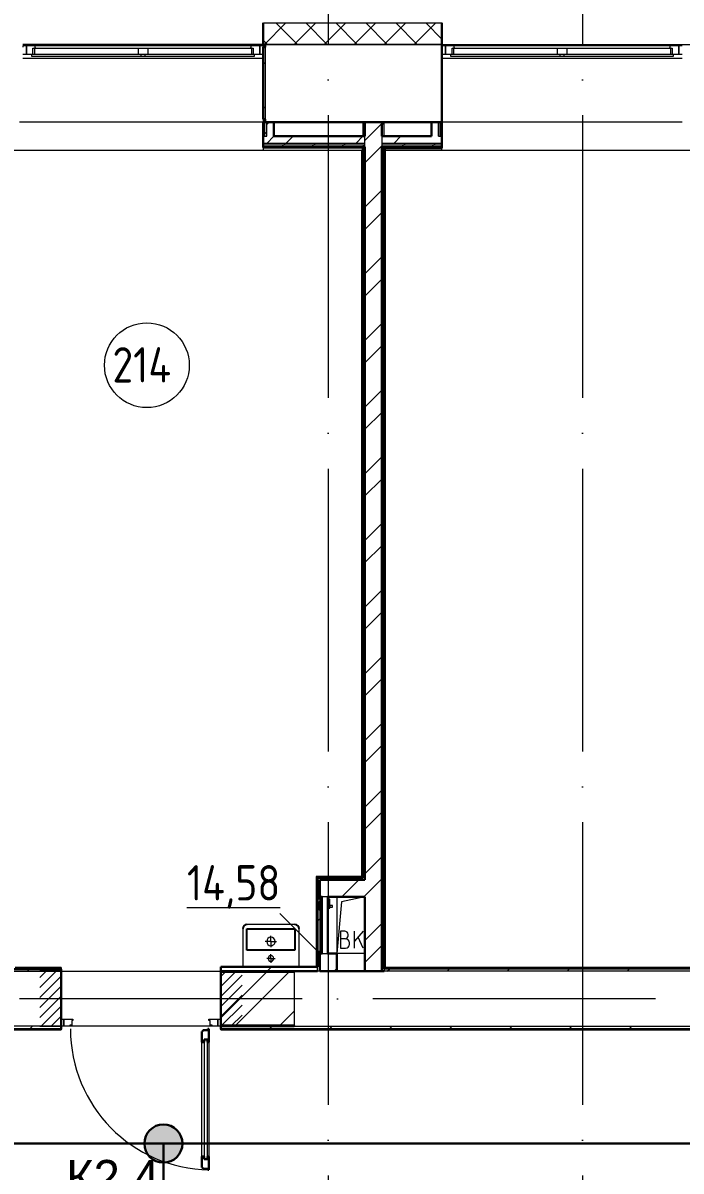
# Model space of a CAD drawing. Header units: millimetres. Extents: x -421858 to 614926, y -468665 to 141641.
# Drawn here: x 133566 to 138223, y -11256 to -3136 of the extents above; entities that cross this region are included whole.
import ezdxf

# ---------------------------------------------------------------- set-up
doc = ezdxf.new("R2010")
doc.units = ezdxf.units.MM
doc.linetypes.add('ADSK_Линия сетки', pattern=[25, 20, -2.5, 0, -2.5])
doc.linetypes.add('ADSK_Штриховая_ш2 п1_5', pattern=[4.5, 3, -1.5])
for name, color, linetype, lineweight in [('_ Окна', 7, 'Continuous', 9), ('RC-Линии_связи-Адресные', 5, 'Continuous', 30), ('Двери', 252, 'Continuous', 9), ('лс', 5, 'Continuous', 30), ('Марки помещений', 252, 'Continuous', 20), ('Оборудование', 8, 'Continuous', 18), ('Ограждение', 252, 'Continuous', 9), ('Окна', 252, 'Continuous', 9), ('Оси', 252, 'Continuous', 9), ('Перекрытие', 252, 'Continuous', 18), ('Стены внутренние', 7, 'Continuous', 18), ('Стены наружные', 7, 'Continuous', 18), ('Стены штриховка', 252, 'Continuous', 9)]:
    doc.layers.add(name, color=color, linetype=linetype, lineweight=lineweight)
doc.layers.add('RC-Таблицы', color=7, linetype='Continuous')
doc.layers.add('Узлы', color=7, linetype='Continuous')
doc.layers.add('Двери открывание', color=7, linetype='Continuous', lineweight=9, true_color=0xc0c0c0)
doc.styles.add('GOST Common_2', font='', dxfattribs={"width": 0.9, "height": 250})
doc.styles.add('Mipgost_5', font='', dxfattribs={"height": 250})
doc.styles.get('GOST Common_2').set_extended_font_data('GOST type B')
doc.styles.get('Mipgost_5').set_extended_font_data('Mipgost')

# ---------------------------------------------------------------- blocks, each defined once
blk = doc.blocks.new('2 этаж')
at = {"layer": 'Двери', "lineweight": 18, "true_color": 0x636466}
h = blk.add_hatch(dxfattribs=at)
h.set_pattern_fill('FP_2', color=251, angle=180, style=0, pattern_type=2)
h.set_pattern_definition([(225, (134526.006, -10037.253), (35.3553, -35.3553), [])])
h.paths.add_polyline_path([(134966, -10232.3), (135116, -10232.3), (135116, -9842.3), (134966, -9842.3), (134966, -10054.3)])
h.paths.add_polyline_path([(133836, -10232.3), (133836, -9842.3), (133686, -9842.3), (133686, -10232.3)])
at = {"color": 251, "lineweight": 18, "true_color": 0x636466}
for p, q in [((135986, -9317.3), (135820.4, -9352.7)), ((135820.4, -9352.7), (135786, -9717.3)), ((135842.8, -9559.5), (135812.8, -9559.5)), ((135812.8, -9559.5), (135812.8, -9679.5)), ((135972.8, -9559.5), (135912.8, -9631)), ((135912.8, -9679.5), (135912.8, -9559.5)), ((135846.1, -9612.8), (135812.8, -9612.8)), ((135866.1, -9592.8), (135866.1, -9582.8)), ((135876.1, -9652.8), (135876.1, -9642.8)), ((135972.8, -9679.5), (135936.8, -9602.3)), ((135986, -9717.3), (135786, -9717.3)), ((135812.8, -9679.5), (135849.5, -9679.5))]:
    blk.add_line(p, q, dxfattribs=at)
for centre, radius, start, end in [((135842.8, -9582.8), 23.3, 0, 90), ((135846.1, -9592.8), 20, 270, 0), ((135846.1, -9642.8), 30, 0, 90), ((135849.5, -9652.8), 26.7, 270, 0)]:
    blk.add_arc(centre, radius, start, end, dxfattribs=at)
at = {"layer": '_ Окна', "color": 251, "true_color": 0x636466}
for p, q in [((133591, -3297.3), (133566, -3297.3)), ((133566, -3297.3), (133566, -3307.3)), ((133591, -3355.3), (133591, -3297.3)), ((135266, -3297.3), (135241, -3297.3)), ((135241, -3297.3), (135241, -3355.3)), ((135266, -3307.3), (135266, -3297.3)), ((136556, -3297.3), (136531, -3297.3)), ((136556, -3355.3), (136556, -3297.3)), ((138231, -3297.3), (138206, -3297.3)), ((138206, -3297.3), (138206, -3355.3)), ((133566, -3355.3), (133591, -3355.3)), ((135241, -3355.3), (135266, -3355.3)), ((136531, -3355.3), (136556, -3355.3)), ((138206, -3355.3), (138231, -3355.3))]:
    blk.add_line(p, q, dxfattribs=at)
at = {"layer": '_ Окна', "color": 251, "lineweight": 18, "true_color": 0x636466}
for p, q in [((133650.5, -3297.3), (133591, -3297.3)), ((133591, -3297.3), (133591, -3355.3)), ((133637, -3355.3), (133637, -3314.3)), ((133637, -3314.3), (133649, -3314.3)), ((133655, -3314.3), (133650.5, -3297.3)), ((135181.6, -3297.3), (135177, -3314.3)), ((135241, -3297.3), (135181.6, -3297.3)), ((135183, -3314.3), (135195, -3314.3)), ((135195, -3314.3), (135195, -3355.3)), ((135241, -3355.3), (135241, -3297.3)), ((136615.5, -3297.3), (136556, -3297.3)), ((136556, -3297.3), (136556, -3355.3)), ((136602, -3355.3), (136602, -3314.3)), ((136602, -3314.3), (136614, -3314.3)), ((136620, -3314.3), (136615.5, -3297.3)), ((138146.6, -3297.3), (138142, -3314.3)), ((138206, -3297.3), (138146.6, -3297.3)), ((138148, -3314.3), (138160, -3314.3)), ((138160, -3314.3), (138160, -3355.3)), ((138206, -3355.3), (138206, -3297.3)), ((133591, -3355.3), (133629, -3355.3)), ((135203, -3355.3), (135241, -3355.3)), ((136556, -3355.3), (136594, -3355.3)), ((138168, -3355.3), (138206, -3355.3))]:
    blk.add_line(p, q, dxfattribs=at)
at = {"layer": 'Двери', "color": 251, "linetype": 'ADSK_Штриховая_ш2 п1_5', "true_color": 0x636466}
for p, q in [((133836, -9842.3), (133686, -9842.3)), ((133836, -10232.3), (133836, -9842.3)), ((135116, -9842.3), (134966, -9842.3)), ((134966, -9842.3), (134966, -10232.3)), ((133686, -10232.3), (133836, -10232.3)), ((134966, -10232.3), (135116, -10232.3))]:
    blk.add_line(p, q, dxfattribs=at)
at = {"layer": 'Двери', "color": 251, "true_color": 0x636466}
for p, q in [((133836, -10182.3), (133856, -10182.3)), ((133836, -10232.3), (133836, -10182.3)), ((133856, -10182.3), (133856, -10232.3)), ((133856, -10182.3), (133920, -10182.3)), ((133856, -10232.3), (133856, -10182.3)), ((133897, -10224.3), (133897, -10232.3)), ((133911, -10224.3), (133897, -10224.3)), ((133911, -10190.3), (133911, -10224.3)), ((133920, -10190.3), (133911, -10190.3)), ((133920, -10182.3), (133920, -10190.3)), ((134882, -10182.3), (134946, -10182.3)), ((134882, -10190.3), (134882, -10182.3)), ((134891, -10190.3), (134882, -10190.3)), ((134891, -10224.3), (134891, -10190.3)), ((134905, -10224.3), (134891, -10224.3)), ((134905, -10232.3), (134905, -10224.3)), ((134946, -10182.3), (134966, -10182.3)), ((134946, -10232.3), (134946, -10182.3)), ((134946, -10182.3), (134946, -10232.3)), ((134966, -10182.3), (134966, -10232.3)), ((133856, -10232.3), (133836, -10232.3)), ((133897, -10232.3), (133856, -10232.3)), ((134946, -10232.3), (134905, -10232.3)), ((134966, -10232.3), (134946, -10232.3)), ((134832, -11154.3), (134832, -10344.3)), ((134849, -10326.3), (134849, -11172.3)), ((134873, -10326.3), (134849, -10326.3)), ((134873, -11172.3), (134873, -10326.3)), ((134882, -10344.3), (134882, -11154.3)), ((134849, -11172.3), (134873, -11172.3))]:
    blk.add_line(p, q, dxfattribs=at)
at = {"layer": 'Двери', "color": 251, "lineweight": 30, "true_color": 0x636466}
for p, q in [((134832, -10268.3), (134840, -10268.3)), ((134832, -10344.3), (134832, -10268.3)), ((134840, -10268.3), (134840, -10259.3)), ((134840, -10259.3), (134874, -10259.3)), ((134874, -10250.3), (134882, -10250.3)), ((134874, -10259.3), (134874, -10250.3)), ((134882, -10250.3), (134882, -10344.3)), ((134832, -10344.3), (134849, -10344.3)), ((134849, -10344.3), (134849, -10326.3)), ((134849, -10326.3), (134873, -10326.3)), ((134873, -10326.3), (134873, -10344.3)), ((134873, -10344.3), (134882, -10344.3)), ((134832, -11230.3), (134832, -11154.3)), ((134832, -11154.3), (134849, -11154.3)), ((134849, -11154.3), (134849, -11172.3)), ((134849, -11172.3), (134873, -11172.3)), ((134873, -11154.3), (134882, -11154.3)), ((134873, -11172.3), (134873, -11154.3)), ((134882, -11154.3), (134882, -11248.3)), ((134840, -11230.3), (134832, -11230.3)), ((134840, -11239.3), (134840, -11230.3)), ((134874, -11239.3), (134840, -11239.3)), ((134874, -11248.3), (134874, -11239.3)), ((134882, -11248.3), (134874, -11248.3))]:
    blk.add_line(p, q, dxfattribs=at)
at = {"layer": 'Двери открывание', "color": 251, "true_color": 0x636466}
blk.add_arc((134900, -10250.3), 998, 180, 268.96655, dxfattribs=at)
at = {"layer": 'Марки помещений', "color": 251, "true_color": 0x636466}
blk.add_circle((134442.7, -5556.6), 300, dxfattribs=at)
at = {"layer": 'Оборудование', "color": 251, "true_color": 0x636466}
for p, q in [((135671.5, -9336.3), (135666, -9336.3)), ((135666, -9336.3), (135666, -9698.3)), ((135673, -9325.2), (135673, -9709.3)), ((135683.7, -9324.3), (135674, -9324.3)), ((135683.7, -9318.2), (135683.7, -9716.3)), ((135721, -9317.3), (135684.6, -9317.3)), ((135721, -9717.3), (135721, -9317.3)), ((135736.4, -9333.1), (135731.4, -9333.1)), ((135731.4, -9333.1), (135731.4, -9378.9)), ((135736.4, -9378.9), (135736.4, -9333.1)), ((135666, -9345.3), (135664, -9345.3)), ((135664, -9345.3), (135664, -9349.3)), ((135664, -9409.8), (135664, -9349.3)), ((135664, -9409.8), (135664, -9413.8)), ((135664, -9413.8), (135666, -9413.8)), ((135736.9, -9374.1), (135721, -9374.1)), ((135721, -9393.4), (135736.9, -9393.4)), ((135731.4, -9388.6), (135731.4, -9396.8)), ((135731.4, -9396.8), (135736.4, -9396.8)), ((135736.4, -9396.8), (135736.4, -9388.6)), ((135736.9, -9393.4), (135736.9, -9374.1)), ((135738.9, -9377.6), (135736.9, -9375.7)), ((135736.9, -9391.8), (135738.9, -9389.9)), ((135756.3, -9377.6), (135738.9, -9377.6)), ((135738.9, -9389.9), (135738.9, -9377.6)), ((135738.9, -9389.9), (135756.3, -9389.9)), ((135756.3, -9389.9), (135756.3, -9377.6)), ((135666, -9717.3), (135383.2, -9434.4)), ((135666, -9698.3), (135671.5, -9698.3)), ((135674, -9710.3), (135683.7, -9710.3)), ((135684.6, -9717.3), (135721, -9717.3))]:
    blk.add_line(p, q, dxfattribs=at)
for points, knots in [([(135673, -9334.7), (135673, -9334.9), (135673, -9335.1), (135672.9, -9335.3), (135672.8, -9335.5), (135672.7, -9335.7), (135672.6, -9335.8), (135672.4, -9335.9), (135672.2, -9336.1), (135672.1, -9336.1), (135671.8, -9336.2), (135671.6, -9336.3), (135671.5, -9336.3)], [0, 0, 0, 0, 0.166667, 0.25, 0.333333, 0.416667, 0.5, 0.583333, 0.666667, 0.75, 0.833333, 1, 1, 1, 1]), ([(135674, -9324.3), (135673.9, -9324.3), (135673.7, -9324.3), (135673.5, -9324.4), (135673.3, -9324.5), (135673.2, -9324.6), (135673.1, -9324.7), (135673.1, -9324.8), (135673, -9325), (135673, -9325.1), (135673, -9325.2)], [0, 0, 0, 0, 0.166667, 0.333333, 0.458333, 0.583333, 0.666667, 0.75, 0.833333, 1, 1, 1, 1]), ([(135684.6, -9317.3), (135684.5, -9317.3), (135684.4, -9317.3), (135684.2, -9317.4), (135684, -9317.5), (135683.9, -9317.6), (135683.8, -9317.8), (135683.7, -9317.9), (135683.7, -9318.1), (135683.7, -9318.2)], [0, 0, 0, 0, 0.166667, 0.333333, 0.458333, 0.583333, 0.708333, 0.833333, 1, 1, 1, 1]), ([(135671.5, -9698.3), (135671.6, -9698.3), (135671.8, -9698.3), (135672.1, -9698.4), (135672.2, -9698.5), (135672.4, -9698.6), (135672.6, -9698.7), (135672.7, -9698.9), (135672.8, -9699), (135672.9, -9699.2), (135673, -9699.5), (135673, -9699.7), (135673, -9699.8)], [-1, -1, -1, -1, -0.833333, -0.75, -0.666667, -0.583333, -0.5, -0.416667, -0.333333, -0.25, -0.166667, 0, 0, 0, 0]), ([(135673, -9709.3), (135673, -9709.4), (135673, -9709.5), (135673.1, -9709.7), (135673.1, -9709.8), (135673.2, -9709.9), (135673.3, -9710), (135673.5, -9710.1), (135673.7, -9710.2), (135673.9, -9710.3), (135674, -9710.3)], [-1, -1, -1, -1, -0.833333, -0.75, -0.666667, -0.583333, -0.458333, -0.333333, -0.166667, 0, 0, 0, 0]), ([(135683.7, -9716.3), (135683.7, -9716.4), (135683.7, -9716.5), (135683.8, -9716.7), (135683.9, -9716.9), (135684, -9717), (135684.2, -9717.1), (135684.4, -9717.2), (135684.5, -9717.3), (135684.6, -9717.3)], [-1, -1, -1, -1, -0.833333, -0.75, -0.583333, -0.458333, -0.333333, -0.166667, 0, 0, 0, 0])]:
    blk.add_open_spline(points, degree=3, knots=knots, dxfattribs=at)
at = {"layer": 'Ограждение', "color": 251, "true_color": 0x636466}
for p, q in [((135266, -3387.3), (133566, -3387.3)), ((138231, -3387.3), (136531, -3387.3)), ((135266, -3837.3), (133566, -3837.3)), ((135266, -3817.3), (135266, -3837.3)), ((135971, -3837.3), (135971, -3937.3)), ((136121, -3937.3), (136121, -3837.3)), ((138231, -3837.3), (136531, -3837.3)), ((135971, -4037.3), (133501.3, -4037.3)), ((135266, -4037.3), (133566, -4037.3)), ((135266, -4017.3), (135266, -4037.3)), ((135961, -4037.3), (135961, -9172.3)), ((143461, -4037.3), (136126, -4037.3)), ((136131, -9817.3), (136131, -4037.3)), ((136531, -4037.3), (136531, -4022.3)), ((138231, -4037.3), (136531, -4037.3)), ((135961, -9172.3), (135641, -9172.3)), ((135641, -9172.3), (135651, -9182.3)), ((135641, -9172.3), (135641, -9812.3)), ((135961, -9172.3), (135971, -9182.3)), ((133836, -9817.3), (133511.3, -9817.3)), ((133836, -9817.3), (133836, -9827.3)), ((136126, -9822.3), (136131, -9817.3)), ((141671, -9817.3), (136131, -9817.3)), ((127591, -10257.3), (133836, -10257.3)), ((133836, -10252.3), (133836, -10257.3)), ((134966, -10257.3), (134966, -10252.3)), ((134966, -10257.3), (139971, -10257.3))]:
    blk.add_line(p, q, dxfattribs=at)
at = {"layer": 'Окна', "color": 251, "true_color": 0x636466}
for p, q in [((133649, -3314.3), (134381, -3314.3)), ((133649, -3355.3), (133649, -3314.3)), ((135181.6, -3297.3), (133650.5, -3297.3)), ((134381, -3314.3), (134451, -3314.3)), ((134381, -3314.3), (134381, -3355.3)), ((134451, -3314.3), (135183, -3314.3)), ((134451, -3355.3), (134451, -3314.3)), ((135183, -3314.3), (135183, -3355.3)), ((136614, -3314.3), (137346, -3314.3)), ((136614, -3355.3), (136614, -3314.3)), ((138146.6, -3297.3), (136615.5, -3297.3)), ((137346, -3314.3), (137416, -3314.3)), ((137346, -3314.3), (137346, -3355.3)), ((137416, -3314.3), (138148, -3314.3)), ((137416, -3355.3), (137416, -3314.3)), ((138148, -3314.3), (138148, -3355.3)), ((133629, -3355.3), (134401, -3355.3)), ((133629, -3372.3), (133629, -3355.3)), ((134401, -3372.3), (133629, -3372.3)), ((134401, -3355.3), (134431, -3355.3)), ((134401, -3355.3), (134401, -3372.3)), ((134431, -3372.3), (134401, -3372.3)), ((134431, -3355.3), (135203, -3355.3)), ((134431, -3372.3), (134431, -3355.3)), ((135203, -3372.3), (134431, -3372.3)), ((135203, -3355.3), (135203, -3372.3)), ((136594, -3355.3), (137366, -3355.3)), ((136594, -3372.3), (136594, -3355.3)), ((137366, -3372.3), (136594, -3372.3)), ((137366, -3355.3), (137396, -3355.3)), ((137366, -3355.3), (137366, -3372.3)), ((137396, -3372.3), (137366, -3372.3)), ((137396, -3355.3), (138168, -3355.3)), ((137396, -3372.3), (137396, -3355.3)), ((138168, -3372.3), (137396, -3372.3)), ((138168, -3355.3), (138168, -3372.3))]:
    blk.add_line(p, q, dxfattribs=at)
at = {"layer": 'Оси', "color": 251, "linetype": 'ADSK_Линия сетки', "ltscale": 100, "true_color": 0x636466}
for p, q in [((135726, 33713.4), (135726, -32263.4)), ((137526, 33713.4), (137526, -32263.4)), ((170543.3, -3837.3), (93565.9, -3837.3)), ((170543.3, -10037.3), (93565.9, -10037.3))]:
    blk.add_line(p, q, dxfattribs=at)
at = {"layer": 'Перекрытие', "color": 251, "ltscale": 100, "true_color": 0x636466}
for p, q in [((135986, -9717.3), (135786, -9717.3)), ((134966, -9847.3), (134966, -9842.3))]:
    blk.add_line(p, q, dxfattribs=at)
at = {"layer": 'Стены внутренние', "color": 251, "lineweight": 30, "true_color": 0x636466}
for p, q in [((135266, -3135.3), (135266, -3287.3)), ((136531, -3287.3), (136531, -3135.3)), ((135266, -3287.3), (135281, -3287.3)), ((135281, -3287.3), (135281, -3307.3)), ((136531, -3837.3), (136531, -3287.3)), ((135281, -3817.3), (135281, -3837.3)), ((135341, -3837.3), (135986, -3837.3)), ((136106, -3837.3), (136456, -3837.3)), ((133836, -10232.3), (133836, -9842.3)), ((135486, -9842.3), (135486, -9847.3)), ((135986, -9842.3), (135786, -9842.3)), ((135486, -10227.3), (135486, -10232.3))]:
    blk.add_line(p, q, dxfattribs=at)
at = {"layer": 'Стены внутренние', "color": 251, "linetype": 'Continuous', "lineweight": 9, "true_color": 0x636466}
for p, q in [((135274.1, -3287.3), (135424.1, -3137.3)), ((135507.6, -3287.3), (135357.6, -3137.3)), ((135486.2, -3287.3), (135636.2, -3137.3)), ((135719.7, -3287.3), (135569.7, -3137.3)), ((135698.3, -3287.3), (135848.3, -3137.3)), ((135931.9, -3287.3), (135781.9, -3137.3)), ((135910.5, -3287.3), (136060.5, -3137.3)), ((135991.7, -3137.3), (135990.5, -3135.3)), ((136144, -3287.3), (135994, -3137.3)), ((136122.6, -3287.3), (136272.6, -3137.3)), ((136356.1, -3287.3), (136206.1, -3137.3)), ((136334.7, -3287.3), (136484.7, -3137.3)), ((136531, -3250), (136418.3, -3137.3)), ((135295.5, -3287.3), (135266, -3257.8))]:
    blk.add_line(p, q, dxfattribs=at)
at = {"layer": 'Стены внутренние', "color": 251, "true_color": 0x636466}
for p, q in [((135266, -3287.3), (133566, -3287.3)), ((135266, -3287.3), (135266, -3297.3)), ((136531, -3287.3), (135281, -3287.3)), ((135281, -3287.3), (143741, -3287.3)), ((135281, -3307.3), (135281, -3817.3)), ((133501.3, -9842.3), (134966, -9842.3)), ((135486, -9847.3), (135486, -10227.3)), ((135666, -9842.3), (135651, -9842.3)), ((143481, -9842.3), (136121, -9842.3)), ((134905, -10232.3), (133897, -10232.3)), ((135402.1, -10232.3), (134966, -10232.3)), ((135486, -10232.3), (139961, -10232.3))]:
    blk.add_line(p, q, dxfattribs=at)
at = {"layer": 'Стены наружные', "color": 251, "lineweight": 30, "true_color": 0x636466}
for p, q in [((135281, -3307.3), (135266, -3307.3)), ((135266, -3307.3), (135266, -3817.3)), ((135266, -3817.3), (135281, -3817.3)), ((135266, -3837.3), (135266, -4017.3)), ((135341, -3837.3), (135266, -3837.3)), ((135341, -3937.3), (135341, -3837.3)), ((135986, -3837.3), (135986, -3937.3)), ((136106, -3837.3), (135986, -3837.3)), ((136106, -3937.3), (136106, -3837.3)), ((136456, -3837.3), (136456, -3937.3)), ((136531, -3837.3), (136456, -3837.3)), ((136531, -4022.3), (136531, -3837.3)), ((135986, -3937.3), (135341, -3937.3)), ((136456, -3937.3), (136106, -3937.3)), ((135266, -4017.3), (135971, -4017.3)), ((135986, -4012.3), (135971, -4012.3)), ((135971, -4017.3), (135971, -9182.3)), ((135986, -4012.3), (135986, -9197.3)), ((136106, -4012.3), (136106, -9842.3)), ((136121, -4017.3), (136126, -4017.3)), ((136121, -9827.3), (136121, -4017.3)), ((136126, -9822.3), (136126, -4022.3)), ((136126, -4022.3), (136531, -4022.3)), ((135651, -9182.3), (135651, -9812.3)), ((135971, -9182.3), (135651, -9182.3)), ((135986, -9197.3), (135666, -9197.3)), ((135666, -9336.3), (135666, -9197.3)), ((135666, -9317.3), (135684.4, -9317.3)), ((135721, -9317.3), (135986, -9317.3)), ((135986, -9317.3), (135986, -9842.3)), ((135666, -9842.3), (135666, -9698.3)), ((135684.4, -9717.3), (135666, -9717.3)), ((135786, -9717.3), (135721, -9717.3)), ((135786, -9842.3), (135786, -9717.3)), ((135651, -9812.3), (134966, -9812.3)), ((134966, -9812.3), (134966, -9842.3)), ((141671, -9822.3), (136126, -9822.3)), ((133836, -9827.3), (133501.3, -9827.3)), ((133836, -9842.3), (133836, -9827.3)), ((134966, -9842.3), (135651, -9842.3)), ((135486, -9847.3), (134966, -9847.3)), ((134966, -9847.3), (134966, -10227.3)), ((135666, -9842.3), (135786, -9842.3)), ((135986, -9842.3), (136121, -9842.3)), ((134966, -10227.3), (135486, -10227.3)), ((127581, -10252.3), (133836, -10252.3)), ((133836, -10252.3), (133836, -10232.3)), ((135486, -10232.3), (134966, -10232.3)), ((134966, -10232.3), (134966, -10252.3)), ((134966, -10252.3), (139946, -10252.3))]:
    blk.add_line(p, q, dxfattribs=at)
at = {"layer": 'Стены наружные', "color": 251, "linetype": 'Continuous', "lineweight": 9, "true_color": 0x636466}
for p, q in [((135266, -3429.7), (135281, -3414.7)), ((135266, -3744), (135281, -3729)), ((135291, -3853.5), (135307.2, -3837.3)), ((135986, -3966.9), (136106, -3846.9)), ((135266, -3931.7), (135278.5, -3919.2)), ((135278.5, -3919.2), (135291, -3906.7)), ((135292.1, -3987.3), (135342.1, -3937.3)), ((135427.1, -3987.3), (135477.1, -3937.3)), ((135920.5, -3987.3), (135970.5, -3937.3)), ((136190.4, -3987.3), (136240.4, -3937.3)), ((135397.6, -4012.3), (135410.1, -3999.8)), ((135410.1, -3999.8), (135422.6, -3987.3)), ((135604.7, -4017.3), (135609.7, -4012.3)), ((135609.7, -4012.3), (135622.2, -3999.8)), ((135622.2, -3999.8), (135634.7, -3987.3)), ((135821.9, -4012.3), (135834.4, -3999.8)), ((135834.4, -3999.8), (135846.9, -3987.3)), ((135986, -4124.1), (136106, -4004.1)), ((136165.4, -4022.3), (136170.4, -4017.3)), ((136236.1, -4022.3), (136241.1, -4017.3)), ((136246.1, -4012.3), (136258.6, -3999.8)), ((136258.6, -3999.8), (136271.1, -3987.3)), ((136306.8, -4022.3), (136311.8, -4017.3)), ((136377.6, -4022.3), (136382.6, -4017.3)), ((136448.3, -4022.3), (136453.3, -4017.3)), ((136453.3, -4017.3), (136458.3, -4012.3)), ((136458.3, -4012.3), (136470.8, -3999.8)), ((136470.8, -3999.8), (136483.3, -3987.3)), ((136519, -4022.3), (136524, -4017.3)), ((135971, -4075.3), (135986, -4060.3)), ((136121, -4066.7), (136126, -4061.7)), ((136121, -4137.4), (136126, -4132.4)), ((136121, -4208.1), (136126, -4203.1)), ((136121, -4278.8), (136126, -4273.8)), ((135986, -4438.4), (136106, -4318.4)), ((136121, -4349.5), (136126, -4344.5)), ((136121, -4420.2), (136126, -4415.2)), ((135971, -4499.5), (135986, -4484.5)), ((135986, -4595.5), (136106, -4475.5)), ((136121, -4490.9), (136126, -4485.9)), ((136121, -4561.6), (136126, -4556.6)), ((136121, -4632.4), (136126, -4627.4)), ((136121, -4703.1), (136126, -4698.1)), ((135986, -4909.8), (136106, -4789.8)), ((136121, -4773.8), (136126, -4768.8)), ((136121, -4844.5), (136126, -4839.5)), ((135971, -4923.8), (135986, -4908.8)), ((135986, -5067), (136106, -4947)), ((136121, -4915.2), (136126, -4910.2)), ((136121, -4985.9), (136126, -4980.9)), ((136121, -5056.6), (136126, -5051.6)), ((136121, -5127.3), (136126, -5122.3)), ((136121, -5198), (136126, -5193)), ((135986, -5381.3), (136106, -5261.3)), ((136121, -5268.8), (136126, -5263.8)), ((135971, -5348), (135986, -5333)), ((136121, -5339.5), (136126, -5334.5)), ((135986, -5538.5), (136106, -5418.5)), ((136121, -5410.2), (136126, -5405.2)), ((136121, -5480.9), (136126, -5475.9)), ((136121, -5551.6), (136126, -5546.6)), ((136121, -5622.3), (136126, -5617.3)), ((135971, -5772.3), (135986, -5757.3)), ((135986, -5852.8), (136106, -5732.8)), ((136121, -5693), (136126, -5688)), ((136121, -5763.7), (136126, -5758.7)), ((136121, -5834.4), (136126, -5829.4)), ((135986, -6009.9), (136106, -5889.9)), ((136121, -5905.2), (136126, -5900.2)), ((136121, -5975.9), (136126, -5970.9)), ((136121, -6046.6), (136126, -6041.6)), ((136121, -6117.3), (136126, -6112.3)), ((135971, -6196.6), (135986, -6181.6)), ((135986, -6324.2), (136106, -6204.2)), ((136121, -6188), (136126, -6183)), ((136121, -6258.7), (136126, -6253.7)), ((136121, -6329.4), (136126, -6324.4)), ((135986, -6481.4), (136106, -6361.4)), ((136121, -6400.1), (136126, -6395.1)), ((136121, -6470.8), (136126, -6465.8)), ((136121, -6541.5), (136126, -6536.5)), ((135971, -6620.8), (135986, -6605.8)), ((136121, -6612.3), (136126, -6607.3)), ((135986, -6795.7), (136106, -6675.7)), ((136121, -6683), (136126, -6678)), ((136121, -6753.7), (136126, -6748.7)), ((136121, -6824.4), (136126, -6819.4)), ((135986, -6952.8), (136106, -6832.8)), ((136121, -6895.1), (136126, -6890.1)), ((136121, -6965.8), (136126, -6960.8)), ((135971, -7045.1), (135986, -7030.1)), ((136121, -7036.5), (136126, -7031.5)), ((136121, -7107.2), (136126, -7102.2)), ((135986, -7267.2), (136106, -7147.2)), ((136121, -7177.9), (136126, -7172.9)), ((135986, -7424.3), (136106, -7304.3)), ((136121, -7248.7), (136126, -7243.7)), ((136121, -7319.4), (136126, -7314.4)), ((136121, -7390.1), (136126, -7385.1)), ((135971, -7469.4), (135986, -7454.4)), ((136121, -7460.8), (136126, -7455.8)), ((136121, -7531.5), (136126, -7526.5)), ((135986, -7738.6), (136106, -7618.6)), ((136121, -7602.2), (136126, -7597.2)), ((136121, -7672.9), (136126, -7667.9)), ((135986, -7895.8), (136106, -7775.8)), ((136121, -7743.6), (136126, -7738.6)), ((136121, -7814.3), (136126, -7809.3)), ((135971, -7893.6), (135986, -7878.6)), ((136121, -7885.1), (136126, -7880.1)), ((136121, -7955.8), (136126, -7950.8)), ((136121, -8026.5), (136126, -8021.5)), ((135986, -8210.1), (136106, -8090.1)), ((136121, -8097.2), (136126, -8092.2)), ((136121, -8167.9), (136126, -8162.9)), ((135986, -8367.2), (136106, -8247.2)), ((136121, -8238.6), (136126, -8233.6)), ((135971, -8317.9), (135986, -8302.9)), ((136121, -8309.3), (136126, -8304.3)), ((136121, -8380), (136126, -8375)), ((136121, -8450.7), (136126, -8445.7)), ((136121, -8521.4), (136126, -8516.4)), ((135986, -8681.5), (136106, -8561.5)), ((136121, -8592.2), (136126, -8587.2)), ((136121, -8662.9), (136126, -8657.9)), ((135971, -8742.2), (135986, -8727.2)), ((135986, -8838.7), (136106, -8718.7)), ((136121, -8733.6), (136126, -8728.6)), ((136121, -8804.3), (136126, -8799.3)), ((136121, -8875), (136126, -8870)), ((136121, -8945.7), (136126, -8940.7)), ((136121, -9016.4), (136126, -9011.4)), ((135986, -9153), (136106, -9033)), ((136121, -9087.1), (136126, -9082.1)), ((135971, -9166.4), (135986, -9151.4)), ((136121, -9157.8), (136126, -9152.8)), ((135821.8, -9317.3), (135941.8, -9197.3)), ((135940.2, -9197.3), (135955.2, -9182.3)), ((135986, -9310.2), (136106, -9190.2)), ((136121, -9228.6), (136126, -9223.6)), ((135978.9, -9317.3), (135986, -9310.2)), ((136121, -9299.3), (136126, -9294.3)), ((136121, -9370), (136126, -9365)), ((135651, -9486.4), (135666, -9471.4)), ((136121, -9440.7), (136126, -9435.7)), ((135986, -9624.5), (136106, -9504.5)), ((136121, -9511.4), (136126, -9506.4)), ((136121, -9582.1), (136126, -9577.1)), ((135986, -9781.6), (136106, -9661.6)), ((136121, -9652.8), (136126, -9647.8)), ((136121, -9723.5), (136126, -9718.5)), ((135295.2, -9842.3), (135325.2, -9812.3)), ((135768.2, -9842.3), (135786, -9824.5)), ((136121, -9794.2), (136126, -9789.2)), ((136158.7, -9827.3), (136163.7, -9822.3)), ((136229.4, -9827.3), (136234.4, -9822.3)), ((136300.1, -9827.3), (136305.1, -9822.3)), ((136370.8, -9827.3), (136375.8, -9822.3)), ((136441.5, -9827.3), (136446.5, -9822.3)), ((136512.3, -9827.3), (136517.3, -9822.3)), ((136583, -9827.3), (136588, -9822.3)), ((136653.7, -9827.3), (136658.7, -9822.3)), ((136724.4, -9827.3), (136729.4, -9822.3)), ((136795.1, -9827.3), (136800.1, -9822.3)), ((136865.8, -9827.3), (136870.8, -9822.3)), ((136936.5, -9827.3), (136941.5, -9822.3)), ((137007.2, -9827.3), (137012.2, -9822.3)), ((137077.9, -9827.3), (137082.9, -9822.3)), ((137148.7, -9827.3), (137153.7, -9822.3)), ((137219.4, -9827.3), (137224.4, -9822.3)), ((137290.1, -9827.3), (137295.1, -9822.3)), ((137360.8, -9827.3), (137365.8, -9822.3)), ((137431.5, -9827.3), (137436.5, -9822.3)), ((137502.2, -9827.3), (137507.2, -9822.3)), ((137572.9, -9827.3), (137577.9, -9822.3)), ((137643.6, -9827.3), (137648.6, -9822.3)), ((137714.3, -9827.3), (137719.3, -9822.3)), ((137785, -9827.3), (137790, -9822.3)), ((137855.8, -9827.3), (137860.8, -9822.3)), ((137926.5, -9827.3), (137931.5, -9822.3)), ((137997.2, -9827.3), (138002.2, -9822.3)), ((138067.9, -9827.3), (138072.9, -9822.3)), ((138138.6, -9827.3), (138143.6, -9822.3)), ((138209.3, -9827.3), (138214.3, -9822.3)), ((133598.1, -9842.3), (133613.1, -9827.3)), ((134966, -10173), (135291.8, -9847.3)), ((134966, -9858.7), (134977.5, -9847.3)), ((135068.9, -10227.3), (135448.9, -9847.3)), ((136143.7, -9842.3), (136158.7, -9827.3)), ((136568, -9842.3), (136583, -9827.3)), ((136992.2, -9842.3), (137007.2, -9827.3)), ((137416.5, -9842.3), (137431.5, -9827.3)), ((137840.8, -9842.3), (137855.8, -9827.3)), ((135383.2, -10227.3), (135486, -10124.5)), ((133612.4, -10252.3), (133617.4, -10247.3)), ((133617.4, -10247.3), (133632.4, -10232.3)), ((133683.1, -10252.3), (133688.1, -10247.3)), ((133753.8, -10252.3), (133758.8, -10247.3)), ((133824.5, -10252.3), (133829.5, -10247.3)), ((135026.6, -10252.3), (135031.6, -10247.3)), ((135097.3, -10252.3), (135102.3, -10247.3)), ((135168, -10252.3), (135173, -10247.3)), ((135238.7, -10252.3), (135243.7, -10247.3)), ((135309.4, -10252.3), (135314.4, -10247.3)), ((135314.4, -10247.3), (135329.4, -10232.3)), ((135380.1, -10252.3), (135385.1, -10247.3)), ((135450.9, -10252.3), (135455.9, -10247.3)), ((135521.6, -10252.3), (135526.6, -10247.3)), ((135592.3, -10252.3), (135597.3, -10247.3)), ((135663, -10252.3), (135668, -10247.3)), ((135733.7, -10252.3), (135738.7, -10247.3)), ((135738.7, -10247.3), (135753.7, -10232.3)), ((135804.4, -10252.3), (135809.4, -10247.3)), ((135875.1, -10252.3), (135880.1, -10247.3)), ((135945.8, -10252.3), (135950.8, -10247.3)), ((136016.5, -10252.3), (136021.5, -10247.3)), ((136087.3, -10252.3), (136092.3, -10247.3)), ((136158, -10252.3), (136163, -10247.3)), ((136163, -10247.3), (136178, -10232.3)), ((136228.7, -10252.3), (136233.7, -10247.3)), ((136299.4, -10252.3), (136304.4, -10247.3)), ((136370.1, -10252.3), (136375.1, -10247.3)), ((136440.8, -10252.3), (136445.8, -10247.3)), ((136511.5, -10252.3), (136516.5, -10247.3)), ((136582.2, -10252.3), (136587.2, -10247.3)), ((136587.2, -10247.3), (136602.2, -10232.3)), ((136652.9, -10252.3), (136657.9, -10247.3)), ((136723.7, -10252.3), (136728.7, -10247.3)), ((136794.4, -10252.3), (136799.4, -10247.3)), ((136865.1, -10252.3), (136870.1, -10247.3)), ((136935.8, -10252.3), (136940.8, -10247.3)), ((137006.5, -10252.3), (137011.5, -10247.3)), ((137011.5, -10247.3), (137026.5, -10232.3)), ((137077.2, -10252.3), (137082.2, -10247.3)), ((137147.9, -10252.3), (137152.9, -10247.3)), ((137218.6, -10252.3), (137223.6, -10247.3)), ((137289.3, -10252.3), (137294.3, -10247.3)), ((137360, -10252.3), (137365, -10247.3)), ((137430.8, -10252.3), (137435.8, -10247.3)), ((137435.8, -10247.3), (137450.8, -10232.3)), ((137501.5, -10252.3), (137506.5, -10247.3)), ((137572.2, -10252.3), (137577.2, -10247.3)), ((137642.9, -10252.3), (137647.9, -10247.3)), ((137713.6, -10252.3), (137718.6, -10247.3)), ((137784.3, -10252.3), (137789.3, -10247.3)), ((137855, -10252.3), (137860, -10247.3)), ((137860, -10247.3), (137875, -10232.3)), ((137925.7, -10252.3), (137930.7, -10247.3)), ((137996.4, -10252.3), (138001.4, -10247.3)), ((138067.2, -10252.3), (138072.2, -10247.3)), ((138137.9, -10252.3), (138142.9, -10247.3)), ((138208.6, -10252.3), (138213.6, -10247.3))]:
    blk.add_line(p, q, dxfattribs=at)
at = {"layer": 'Стены наружные', "color": 251, "true_color": 0x636466}
for p, q in [((135978.5, -3852.3), (135971, -3852.3)), ((135978.5, -3837.3), (135978.5, -3852.3)), ((136113.5, -3837.3), (136113.5, -3852.3)), ((136121, -3852.3), (136113.5, -3852.3)), ((135786, -9317.3), (135786, -9717.3)), ((133836, -10232.3), (130071, -10232.3))]:
    blk.add_line(p, q, dxfattribs=at)
at = {"layer": 'Стены штриховка', "color": 251, "true_color": 0x636466}
for p, q in [((136529, -3137.3), (135268, -3137.3)), ((135268, -3137.3), (135268, -3211.3)), ((136529, -3211.3), (136529, -3137.3)), ((135266, -3211.3), (135268, -3211.3)), ((136529, -3211.3), (136531, -3211.3)), ((135278.5, -3937.3), (135278.5, -3837.3)), ((135291, -3937.3), (135291, -3837.3)), ((136506, -3937.3), (136506, -3837.3)), ((136518.5, -3937.3), (136518.5, -3837.3)), ((135266, -3937.3), (135291, -3937.3)), ((135986, -4012.3), (135986, -3937.3)), ((136106, -3937.3), (136106, -4012.3)), ((136506, -3937.3), (136531, -3937.3)), ((135986, -3987.3), (135266, -3987.3)), ((135986, -3999.8), (135266, -3999.8)), ((135971, -4012.3), (135266, -4012.3)), ((136531, -3987.3), (136106, -3987.3)), ((136531, -3999.8), (136106, -3999.8)), ((136531, -4012.3), (136106, -4012.3)), ((136106, -4012.3), (136531, -4012.3)), ((136121, -4017.3), (136106, -4017.3)), ((136126, -4017.3), (136531, -4017.3)), ((135651, -9842.3), (135651, -9812.3)), ((141671, -9827.3), (136121, -9827.3)), ((136121, -9827.3), (136121, -9842.3)), ((127581, -10247.3), (133836, -10247.3)), ((134966, -10247.3), (139946, -10247.3))]:
    blk.add_line(p, q, dxfattribs=at)
at = {"layer": 'Узлы', "color": 251, "lineweight": 9, "true_color": 0x636466}
for p, q in [((135121, -9542.3), (135121, -9812.3)), ((135321, -9512.3), (135151, -9512.3)), ((135491, -9512.3), (135321, -9512.3)), ((135521, -9812.3), (135521, -9542.3)), ((135321, -9632.3), (135281, -9632.3)), ((135321, -9632.3), (135321, -9592.3)), ((135321, -9632.3), (135321, -9672.3)), ((135321, -9632.3), (135361, -9632.3)), ((135321, -9752.3), (135321, -9722.3)), ((135321, -9752.3), (135291, -9752.3)), ((135321, -9752.3), (135321, -9782.3)), ((135321, -9752.3), (135351, -9752.3))]:
    blk.add_line(p, q, dxfattribs=at)
at = {"layer": 'Узлы', "color": 251, "true_color": 0x636466}
for p, q in [((135151, -9693.2), (135151, -9542.3)), ((135151, -9542.3), (135491, -9542.3)), ((135491, -9542.3), (135491, -9693.2)), ((135491, -9693.2), (135151, -9693.2))]:
    blk.add_line(p, q, dxfattribs=at)
for centre, start, end in [((135151, -9542.3), 90, 180), ((135491, -9542.3), 0, 90)]:
    blk.add_arc(centre, 30, start, end, dxfattribs=at)
at = {"layer": 'Узлы', "color": 251, "lineweight": 9, "true_color": 0x636466}
for centre, radius, start, end in [((135321, -9632.3), 30, 90, 180), ((135321, -9632.3), 30, 180, 270), ((135321, -9632.3), 30, 0, 90), ((135321, -9632.3), 30, 270, 0.00772), ((135321, -9752.3), 20, 90, 180), ((135321, -9752.3), 20, 0, 90), ((135321, -9752.3), 20, 180, 270), ((135321, -9752.3), 20, 270, 0.01158)]:
    blk.add_arc(centre, radius, start, end, dxfattribs=at)
at = {"layer": 'Марки помещений', "color": 251, "true_color": 0x636466, "style": 'GOST Common_2', "width": 0.9}
for s, p in [('214', (134199.2, -5678.9)), ('%%U14,58', (134726.6, -9342.4))]:
    blk.add_text(s, height=250, dxfattribs=at).set_placement(p)
blk = doc.blocks.new('кс-4')
at = {"layer": 'RC-Линии_связи-Адресные'}
h = blk.add_hatch(color=11, dxfattribs=at)
h.dxf.hatch_style = 1
h.paths.add_polyline_path([(134.7, 0, 1), (-134.7, 0, 1)])
at = {"layer": 'RC-Линии_связи-Адресные', "color": 116, "true_color": 0x136734}
blk.add_circle((0, 0), 134.7, dxfattribs=at)

msp = doc.modelspace()

# ---------------------------------------------------------------- linework, layer by layer
at = {"layer": 'лс', "color": 116, "linetype": 'Continuous', "ltscale": 100, "true_color": 0x136734, "transparency": 33554687}
msp.add_line((147484.9, -11061.6), (107426.3, -11061.6), dxfattribs=at)
at = {"layer": 'лс', "color": 11, "linetype": 'Continuous', "ltscale": 100, "transparency": 33554687}
msp.add_line((134559.6, -11636.7), (134559.6, -11061.6), dxfattribs=at)

# ---------------------------------------------------------------- block references
msp.add_blockref('2 этаж', (0, 0))
at = {"layer": 'RC-Линии_связи-Адресные'}
msp.add_blockref('кс-4', (134559.6, -11061.6), dxfattribs=at)

# ---------------------------------------------------------------- texts
at = {"layer": 'RC-Таблицы', "linetype": 'Continuous', "lineweight": 40, "transparency": 33554687, "insert": (134200.5, -11302.7), "char_height": 250, "width": 2400, "attachment_point": 5, "style": 'Mipgost_5'}
msp.add_mtext('К2.4', dxfattribs=at)

doc.saveas('drawing.dxf')
